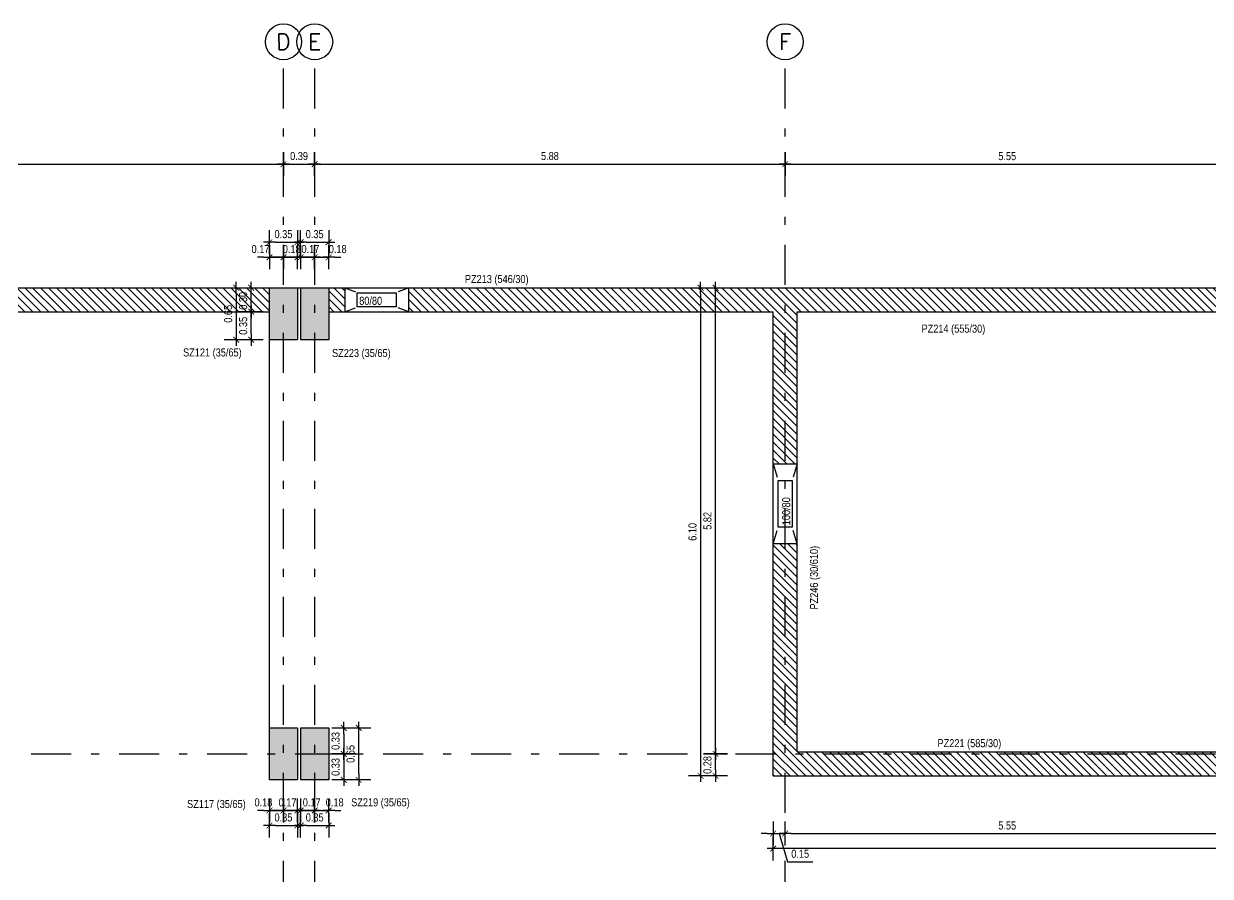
# Model space of a CAD drawing. Header units: metres. Extents: x 419734 to 420376, y 4564732 to 4565123.
# Drawn here: x 419837.61 to 419852.43, y 4565039.86 to 4565050.52 of the extents above; entities that cross this region are included whole.
import ezdxf
from ezdxf.enums import TextEntityAlignment as Align

# ---------------------------------------------------------------- set-up
doc = ezdxf.new("R2010")
doc.units = ezdxf.units.M
doc.linetypes.add('TRATTO-PUNTO', pattern=[1, 0.5, -0.25, 0, -0.25])
doc.layers.get('Defpoints').update_dxf_attribs({"color": 5})
for name, color, linetype in [('07-SIMBOLI', 1, 'Continuous'), ('SW_ASSI', 7, 'TRATTO-PUNTO'), ('SW_DIM', 33, 'Continuous'), ('SW_MAGRONE', 2, 'Continuous'), ('SW_TRATTEGGIO_252', 252, 'Continuous'), ('SW_TRATTEGGIO_253', 253, 'Continuous'), ('SW_TXT_TESTI', 1, 'Continuous')]:
    doc.layers.add(name, color=color, linetype=linetype)
doc.styles.add('ROMANS8', font='ROMANS8.SHX')
doc.styles.add('SWS', font='ARIALN.TTF')
doc.dimstyles.new('DIM-SW-50_m', dxfattribs={"dimtxt": 0.1, "dimasz": 0.075, "dimexe": 0.125, "dimexo": 0.125, "dimgap": 0.05, "dimtad": 1, "dimzin": 1, "dimdsep": 46, "dimtxsty": 'SWS', "dimblk1": 'D', "dimblk2": 'D', "dimsah": 1, "dimcen": 0.0075, "dimdle": 0.0625, "dimse1": 1, "dimse2": 1, "dimclrd": 256, "dimclre": 256, "dimclrt": 256, "dimazin": 0, "dimtfac": 0.75, "dimtmove": 1, "dimatfit": 3, "dimldrblk": 'D', "dimfxl": 0.125, "dimtvp": 1.5, "dimtolj": 1, "dimtzin": 0, "dimarcsym": 0})

# ---------------------------------------------------------------- blocks, each defined once
blk = doc.blocks.new('D')
for p, q in [((0, 2), (0, -2)), ((-1, 0), (1, 0))]:
    blk.add_line(p, q)
at = {"const_width": 0.141}
blk.add_lwpolyline([(0.48, 0.48), (-0.48, -0.48)], dxfattribs=at)
blk = doc.blocks.new('*D1045')
at = {"layer": 'Defpoints', "color": 0, "ltscale": 0.5, "transparency": 16777216}
for p in [(419846.972, 4565041.118), (419847.122, 4565041.118), (419847.122, 4565040.398)]:
    blk.add_point(p, dxfattribs=at)
at = {"layer": 'SW_DIM', "lineweight": -2, "ltscale": 0.5, "transparency": 16777216}
for p, q in [((419846.897, 4565040.398), (419846.822, 4565040.398)), ((419846.972, 4565040.398), (419847.122, 4565040.398)), ((419846.972, 4565040.398), (419847.122, 4565040.398)), ((419847.047, 4565040.398), (419847.153, 4565040.044)), ((419847.197, 4565040.398), (419847.272, 4565040.398)), ((419847.153, 4565040.044), (419847.467, 4565040.044))]:
    blk.add_line(p, q, dxfattribs=at)
at = {"layer": 'SW_DIM', "lineweight": -2, "ltscale": 0.5, "transparency": 16777216, "xscale": 0.075, "yscale": 0.075, "zscale": 0.075}
blk.add_blockref('D', (419846.972, 4565040.398), dxfattribs=at)
at = {"layer": 'SW_DIM', "lineweight": -2, "ltscale": 0.5, "transparency": 16777216, "xscale": 0.075, "yscale": 0.075, "zscale": 0.075, "rotation": 180}
blk.add_blockref('D', (419847.122, 4565040.398), dxfattribs=at)
at = {"layer": 'SW_DIM', "ltscale": 0.5, "transparency": 16777216, "insert": (419847.31, 4565040.145), "char_height": 0.1, "attachment_point": 5, "style": 'SWS'}
blk.add_mtext('\\A1;0.15', dxfattribs=at)
blk = doc.blocks.new('*D1046')
at = {"layer": 'Defpoints', "color": 0, "ltscale": 0.5, "transparency": 16777216}
for p in [(419847.122, 4565041.118), (419852.672, 4565041.118), (419852.672, 4565040.398)]:
    blk.add_point(p, dxfattribs=at)
at = {"layer": 'SW_DIM', "lineweight": -2, "ltscale": 0.5, "transparency": 16777216}
blk.add_line((419847.197, 4565040.398), (419852.597, 4565040.398), dxfattribs=at)
at = {"layer": 'SW_DIM', "lineweight": -2, "ltscale": 0.5, "transparency": 16777216, "xscale": 0.075, "yscale": 0.075, "zscale": 0.075, "rotation": 180}
blk.add_blockref('D', (419847.122, 4565040.398), dxfattribs=at)
at = {"layer": 'SW_DIM', "lineweight": -2, "ltscale": 0.5, "transparency": 16777216, "xscale": 0.075, "yscale": 0.075, "zscale": 0.075}
blk.add_blockref('D', (419852.672, 4565040.398), dxfattribs=at)
at = {"layer": 'SW_DIM', "ltscale": 0.5, "transparency": 16777216, "insert": (419849.897, 4565040.498), "char_height": 0.1, "attachment_point": 5, "style": 'SWS'}
blk.add_mtext('\\A1;5.55', dxfattribs=at)
blk = doc.blocks.new('*D1056')
at = {"layer": 'Defpoints', "color": 0, "ltscale": 0.5, "transparency": 16777216}
for p in [(419846.972, 4565041.118), (419861.922, 4565041.118), (419846.972, 4565040.21)]:
    blk.add_point(p, dxfattribs=at)
at = {"layer": 'SW_DIM', "lineweight": -2, "ltscale": 0.5, "transparency": 16777216}
blk.add_line((419861.847, 4565040.21), (419847.047, 4565040.21), dxfattribs=at)
at = {"layer": 'SW_DIM', "lineweight": -2, "ltscale": 0.5, "transparency": 16777216, "xscale": 0.075, "yscale": 0.075, "zscale": 0.075, "rotation": 180}
blk.add_blockref('D', (419846.972, 4565040.21), dxfattribs=at)
at = {"layer": 'SW_DIM', "lineweight": -2, "ltscale": 0.5, "transparency": 16777216, "xscale": 0.075, "yscale": 0.075, "zscale": 0.075}
blk.add_blockref('D', (419861.922, 4565040.21), dxfattribs=at)
at = {"layer": 'SW_DIM', "ltscale": 0.5, "transparency": 16777216, "insert": (419854.447, 4565040.311), "char_height": 0.1, "attachment_point": 5, "style": 'SWS'}
blk.add_mtext('\\A1;14.95', dxfattribs=at)
blk = doc.blocks.new('*D1057')
at = {"layer": 'Defpoints', "color": 0, "ltscale": 0.5, "transparency": 16777216}
for p in [(419846.252, 4565041.393), (419846.972, 4565041.393), (419846.972, 4565041.118)]:
    blk.add_point(p, dxfattribs=at)
at = {"layer": 'SW_DIM', "lineweight": -2, "ltscale": 0.5, "transparency": 16777216}
blk.add_line((419846.252, 4565041.193), (419846.252, 4565041.318), dxfattribs=at)
at = {"layer": 'SW_DIM', "lineweight": -2, "ltscale": 0.5, "transparency": 16777216, "xscale": 0.075, "yscale": 0.075, "zscale": 0.075}
for p, rotation in [((419846.252, 4565041.393), 90), ((419846.252, 4565041.118), 270)]:
    blk.add_blockref('D', p, dxfattribs=dict(at, rotation=rotation))
at = {"layer": 'SW_DIM', "ltscale": 0.5, "transparency": 16777216, "insert": (419846.151, 4565041.255), "char_height": 0.1, "attachment_point": 5, "rotation": 90, "style": 'SWS'}
blk.add_mtext('\\A1;0.28', dxfattribs=at)
blk = doc.blocks.new('*D1058')
at = {"layer": 'Defpoints', "color": 0, "ltscale": 0.5, "transparency": 16777216}
for p in [(419846.252, 4565047.218), (419846.857, 4565047.218), (419846.972, 4565041.393)]:
    blk.add_point(p, dxfattribs=at)
at = {"layer": 'SW_DIM', "lineweight": -2, "ltscale": 0.5, "transparency": 16777216}
blk.add_line((419846.252, 4565041.468), (419846.252, 4565047.143), dxfattribs=at)
at = {"layer": 'SW_DIM', "lineweight": -2, "ltscale": 0.5, "transparency": 16777216, "xscale": 0.075, "yscale": 0.075, "zscale": 0.075}
for p, rotation in [((419846.252, 4565047.218), 90), ((419846.252, 4565041.393), 270)]:
    blk.add_blockref('D', p, dxfattribs=dict(at, rotation=rotation))
at = {"layer": 'SW_DIM', "ltscale": 0.5, "transparency": 16777216, "insert": (419846.151, 4565044.305), "char_height": 0.1, "attachment_point": 5, "rotation": 90, "style": 'SWS'}
blk.add_mtext('\\A1;5.82', dxfattribs=at)
blk = doc.blocks.new('*D1059')
at = {"layer": 'Defpoints', "color": 0, "ltscale": 0.5, "transparency": 16777216}
for p in [(419846.857, 4565047.218), (419846.065, 4565041.118), (419846.972, 4565041.118)]:
    blk.add_point(p, dxfattribs=at)
at = {"layer": 'SW_DIM', "lineweight": -2, "ltscale": 0.5, "transparency": 16777216}
blk.add_line((419846.065, 4565047.143), (419846.065, 4565041.193), dxfattribs=at)
at = {"layer": 'SW_DIM', "lineweight": -2, "ltscale": 0.5, "transparency": 16777216, "xscale": 0.075, "yscale": 0.075, "zscale": 0.075}
for p, rotation in [((419846.065, 4565047.218), 90), ((419846.065, 4565041.118), 270)]:
    blk.add_blockref('D', p, dxfattribs=dict(at, rotation=rotation))
at = {"layer": 'SW_DIM', "ltscale": 0.5, "transparency": 16777216, "insert": (419845.964, 4565044.168), "char_height": 0.1, "attachment_point": 5, "rotation": 90, "style": 'SWS'}
blk.add_mtext('\\A1;6.10', dxfattribs=at)
blk = doc.blocks.new('*D1060')
at = {"layer": 'Defpoints', "color": 0, "ltscale": 0.5, "transparency": 16777216}
for p in [(419841.417, 4565041.718), (419841.289, 4565041.393), (419841.605, 4565041.393)]:
    blk.add_point(p, dxfattribs=at)
at = {"layer": 'SW_DIM', "lineweight": -2, "ltscale": 0.5, "transparency": 16777216}
blk.add_line((419841.605, 4565041.643), (419841.605, 4565041.468), dxfattribs=at)
at = {"layer": 'SW_DIM', "lineweight": -2, "ltscale": 0.5, "transparency": 16777216, "xscale": 0.075, "yscale": 0.075, "zscale": 0.075}
for p, rotation in [((419841.605, 4565041.718), 90), ((419841.605, 4565041.393), 270)]:
    blk.add_blockref('D', p, dxfattribs=dict(at, rotation=rotation))
at = {"layer": 'SW_DIM', "ltscale": 0.5, "transparency": 16777216, "insert": (419841.504, 4565041.555), "char_height": 0.1, "attachment_point": 5, "rotation": 90, "style": 'SWS'}
blk.add_mtext('\\A1;0.33', dxfattribs=at)
blk = doc.blocks.new('*D1061')
at = {"layer": 'Defpoints', "color": 0, "ltscale": 0.5, "transparency": 16777216}
for p in [(419841.289, 4565041.393), (419841.417, 4565041.068), (419841.605, 4565041.068)]:
    blk.add_point(p, dxfattribs=at)
at = {"layer": 'SW_DIM', "lineweight": -2, "ltscale": 0.5, "transparency": 16777216}
blk.add_line((419841.605, 4565041.318), (419841.605, 4565041.143), dxfattribs=at)
at = {"layer": 'SW_DIM', "lineweight": -2, "ltscale": 0.5, "transparency": 16777216, "xscale": 0.075, "yscale": 0.075, "zscale": 0.075}
for p, rotation in [((419841.605, 4565041.393), 90), ((419841.605, 4565041.068), 270)]:
    blk.add_blockref('D', p, dxfattribs=dict(at, rotation=rotation))
at = {"layer": 'SW_DIM', "ltscale": 0.5, "transparency": 16777216, "insert": (419841.504, 4565041.23), "char_height": 0.1, "attachment_point": 5, "rotation": 90, "style": 'SWS'}
blk.add_mtext('\\A1;0.33', dxfattribs=at)
blk = doc.blocks.new('*D1062')
at = {"layer": 'Defpoints', "color": 0, "ltscale": 0.5, "transparency": 16777216}
for p in [(419841.417, 4565041.718), (419841.792, 4565041.718), (419841.417, 4565041.068)]:
    blk.add_point(p, dxfattribs=at)
at = {"layer": 'SW_DIM', "lineweight": -2, "ltscale": 0.5, "transparency": 16777216}
blk.add_line((419841.792, 4565041.143), (419841.792, 4565041.643), dxfattribs=at)
at = {"layer": 'SW_DIM', "lineweight": -2, "ltscale": 0.5, "transparency": 16777216, "xscale": 0.075, "yscale": 0.075, "zscale": 0.075}
for p, rotation in [((419841.792, 4565041.718), 90), ((419841.792, 4565041.068), 270)]:
    blk.add_blockref('D', p, dxfattribs=dict(at, rotation=rotation))
at = {"layer": 'SW_DIM', "ltscale": 0.5, "transparency": 16777216, "insert": (419841.691, 4565041.393), "char_height": 0.1, "attachment_point": 5, "rotation": 90, "style": 'SWS'}
blk.add_mtext('\\A1;0.65', dxfattribs=at)
blk = doc.blocks.new('*D1063')
at = {"layer": 'Defpoints', "color": 0, "ltscale": 0.5, "transparency": 16777216}
for p in [(419840.677, 4565041.068), (419840.852, 4565041.068), (419840.852, 4565040.686)]:
    blk.add_point(p, dxfattribs=at)
at = {"layer": 'SW_DIM', "lineweight": -2, "ltscale": 0.5, "transparency": 16777216}
for p, q in [((419840.602, 4565040.686), (419840.527, 4565040.686)), ((419840.677, 4565040.686), (419840.852, 4565040.686)), ((419840.927, 4565040.686), (419841.002, 4565040.686))]:
    blk.add_line(p, q, dxfattribs=at)
at = {"layer": 'SW_DIM', "lineweight": -2, "ltscale": 0.5, "transparency": 16777216, "xscale": 0.075, "yscale": 0.075, "zscale": 0.075}
blk.add_blockref('D', (419840.677, 4565040.686), dxfattribs=at)
at = {"layer": 'SW_DIM', "lineweight": -2, "ltscale": 0.5, "transparency": 16777216, "xscale": 0.075, "yscale": 0.075, "zscale": 0.075, "rotation": 180}
blk.add_blockref('D', (419840.852, 4565040.686), dxfattribs=at)
at = {"layer": 'SW_DIM', "ltscale": 0.5, "transparency": 16777216, "insert": (419840.602, 4565040.787), "char_height": 0.1, "attachment_point": 5, "style": 'SWS'}
blk.add_mtext('\\A1;0.18', dxfattribs=at)
blk = doc.blocks.new('*D1064')
at = {"layer": 'Defpoints', "color": 0, "ltscale": 0.5, "transparency": 16777216}
for p in [(419840.852, 4565041.068), (419841.027, 4565041.068), (419841.027, 4565040.686)]:
    blk.add_point(p, dxfattribs=at)
at = {"layer": 'SW_DIM', "lineweight": -2, "ltscale": 0.5, "transparency": 16777216}
for p, q in [((419840.777, 4565040.686), (419840.702, 4565040.686)), ((419840.852, 4565040.686), (419841.027, 4565040.686)), ((419841.102, 4565040.686), (419841.177, 4565040.686))]:
    blk.add_line(p, q, dxfattribs=at)
at = {"layer": 'SW_DIM', "lineweight": -2, "ltscale": 0.5, "transparency": 16777216, "xscale": 0.075, "yscale": 0.075, "zscale": 0.075}
blk.add_blockref('D', (419840.852, 4565040.686), dxfattribs=at)
at = {"layer": 'SW_DIM', "lineweight": -2, "ltscale": 0.5, "transparency": 16777216, "xscale": 0.075, "yscale": 0.075, "zscale": 0.075, "rotation": 180}
blk.add_blockref('D', (419841.027, 4565040.686), dxfattribs=at)
at = {"layer": 'SW_DIM', "ltscale": 0.5, "transparency": 16777216, "insert": (419840.903, 4565040.787), "char_height": 0.1, "attachment_point": 5, "style": 'SWS'}
blk.add_mtext('\\A1;0.17', dxfattribs=at)
blk = doc.blocks.new('*D1065')
at = {"layer": 'Defpoints', "color": 0, "ltscale": 0.5, "transparency": 16777216}
for p in [(419840.677, 4565041.068), (419841.027, 4565041.068), (419841.027, 4565040.498)]:
    blk.add_point(p, dxfattribs=at)
at = {"layer": 'SW_DIM', "lineweight": -2, "ltscale": 0.5, "transparency": 16777216}
blk.add_line((419840.752, 4565040.498), (419840.952, 4565040.498), dxfattribs=at)
at = {"layer": 'SW_DIM', "lineweight": -2, "ltscale": 0.5, "transparency": 16777216, "xscale": 0.075, "yscale": 0.075, "zscale": 0.075, "rotation": 180}
blk.add_blockref('D', (419840.677, 4565040.498), dxfattribs=at)
at = {"layer": 'SW_DIM', "lineweight": -2, "ltscale": 0.5, "transparency": 16777216, "xscale": 0.075, "yscale": 0.075, "zscale": 0.075}
blk.add_blockref('D', (419841.027, 4565040.498), dxfattribs=at)
at = {"layer": 'SW_DIM', "ltscale": 0.5, "transparency": 16777216, "insert": (419840.852, 4565040.599), "char_height": 0.1, "attachment_point": 5, "style": 'SWS'}
blk.add_mtext('\\A1;0.35', dxfattribs=at)
blk = doc.blocks.new('*D1069')
at = {"layer": 'Defpoints', "color": 0, "ltscale": 0.5, "transparency": 16777216}
for p in [(419840.852, 4565048.762), (419833.272, 4565047.218), (419840.852, 4565047.218)]:
    blk.add_point(p, dxfattribs=at)
at = {"layer": 'SW_DIM', "lineweight": -2, "ltscale": 0.5, "transparency": 16777216}
blk.add_line((419833.347, 4565048.762), (419840.777, 4565048.762), dxfattribs=at)
at = {"layer": 'SW_DIM', "lineweight": -2, "ltscale": 0.5, "transparency": 16777216, "xscale": 0.075, "yscale": 0.075, "zscale": 0.075, "rotation": 180}
blk.add_blockref('D', (419833.272, 4565048.762), dxfattribs=at)
at = {"layer": 'SW_DIM', "lineweight": -2, "ltscale": 0.5, "transparency": 16777216, "xscale": 0.075, "yscale": 0.075, "zscale": 0.075}
blk.add_blockref('D', (419840.852, 4565048.762), dxfattribs=at)
at = {"layer": 'SW_DIM', "ltscale": 0.5, "transparency": 16777216, "insert": (419837.062, 4565048.864), "char_height": 0.1, "attachment_point": 5, "style": 'SWS'}
blk.add_mtext('\\A1;7.58', dxfattribs=at)
blk = doc.blocks.new('*D1070')
at = {"layer": 'Defpoints', "color": 0, "ltscale": 0.5, "transparency": 16777216}
for p in [(419841.242, 4565048.762), (419840.852, 4565047.218), (419841.242, 4565047.218)]:
    blk.add_point(p, dxfattribs=at)
at = {"layer": 'SW_DIM', "lineweight": -2, "ltscale": 0.5, "transparency": 16777216}
blk.add_line((419840.927, 4565048.762), (419841.167, 4565048.762), dxfattribs=at)
at = {"layer": 'SW_DIM', "lineweight": -2, "ltscale": 0.5, "transparency": 16777216, "xscale": 0.075, "yscale": 0.075, "zscale": 0.075, "rotation": 180}
blk.add_blockref('D', (419840.852, 4565048.762), dxfattribs=at)
at = {"layer": 'SW_DIM', "lineweight": -2, "ltscale": 0.5, "transparency": 16777216, "xscale": 0.075, "yscale": 0.075, "zscale": 0.075}
blk.add_blockref('D', (419841.242, 4565048.762), dxfattribs=at)
at = {"layer": 'SW_DIM', "ltscale": 0.5, "transparency": 16777216, "insert": (419841.047, 4565048.864), "char_height": 0.1, "attachment_point": 5, "style": 'SWS'}
blk.add_mtext('\\A1;0.39', dxfattribs=at)
blk = doc.blocks.new('*D1071')
at = {"layer": 'Defpoints', "color": 0, "ltscale": 0.5, "transparency": 16777216}
for p in [(419847.122, 4565048.762), (419841.242, 4565047.218), (419847.122, 4565047.218)]:
    blk.add_point(p, dxfattribs=at)
at = {"layer": 'SW_DIM', "lineweight": -2, "ltscale": 0.5, "transparency": 16777216}
blk.add_line((419841.317, 4565048.762), (419847.047, 4565048.762), dxfattribs=at)
at = {"layer": 'SW_DIM', "lineweight": -2, "ltscale": 0.5, "transparency": 16777216, "xscale": 0.075, "yscale": 0.075, "zscale": 0.075, "rotation": 180}
blk.add_blockref('D', (419841.242, 4565048.762), dxfattribs=at)
at = {"layer": 'SW_DIM', "lineweight": -2, "ltscale": 0.5, "transparency": 16777216, "xscale": 0.075, "yscale": 0.075, "zscale": 0.075}
blk.add_blockref('D', (419847.122, 4565048.762), dxfattribs=at)
at = {"layer": 'SW_DIM', "ltscale": 0.5, "transparency": 16777216, "insert": (419844.182, 4565048.864), "char_height": 0.1, "attachment_point": 5, "style": 'SWS'}
blk.add_mtext('\\A1;5.88', dxfattribs=at)
blk = doc.blocks.new('*D1072')
at = {"layer": 'Defpoints', "color": 0, "ltscale": 0.5, "transparency": 16777216}
for p in [(419852.672, 4565048.762), (419847.122, 4565047.218), (419852.672, 4565047.218)]:
    blk.add_point(p, dxfattribs=at)
at = {"layer": 'SW_DIM', "lineweight": -2, "ltscale": 0.5, "transparency": 16777216}
blk.add_line((419847.197, 4565048.762), (419852.597, 4565048.762), dxfattribs=at)
at = {"layer": 'SW_DIM', "lineweight": -2, "ltscale": 0.5, "transparency": 16777216, "xscale": 0.075, "yscale": 0.075, "zscale": 0.075, "rotation": 180}
blk.add_blockref('D', (419847.122, 4565048.762), dxfattribs=at)
at = {"layer": 'SW_DIM', "lineweight": -2, "ltscale": 0.5, "transparency": 16777216, "xscale": 0.075, "yscale": 0.075, "zscale": 0.075}
blk.add_blockref('D', (419852.672, 4565048.762), dxfattribs=at)
at = {"layer": 'SW_DIM', "ltscale": 0.5, "transparency": 16777216, "insert": (419849.897, 4565048.863), "char_height": 0.1, "attachment_point": 5, "style": 'SWS'}
blk.add_mtext('\\A1;5.55', dxfattribs=at)
blk = doc.blocks.new('*D1017')
at = {"layer": 'Defpoints', "color": 0, "ltscale": 0.5, "transparency": 16777216}
for p in [(419841.067, 4565041.068), (419841.242, 4565041.068), (419841.242, 4565040.686)]:
    blk.add_point(p, dxfattribs=at)
at = {"layer": 'SW_DIM', "lineweight": -2, "ltscale": 0.5, "transparency": 16777216}
for p, q in [((419840.992, 4565040.686), (419840.917, 4565040.686)), ((419841.067, 4565040.686), (419841.242, 4565040.686)), ((419841.317, 4565040.686), (419841.392, 4565040.686))]:
    blk.add_line(p, q, dxfattribs=at)
at = {"layer": 'SW_DIM', "lineweight": -2, "ltscale": 0.5, "transparency": 16777216, "xscale": 0.075, "yscale": 0.075, "zscale": 0.075}
blk.add_blockref('D', (419841.067, 4565040.686), dxfattribs=at)
at = {"layer": 'SW_DIM', "lineweight": -2, "ltscale": 0.5, "transparency": 16777216, "xscale": 0.075, "yscale": 0.075, "zscale": 0.075, "rotation": 180}
blk.add_blockref('D', (419841.242, 4565040.686), dxfattribs=at)
at = {"layer": 'SW_DIM', "ltscale": 0.5, "transparency": 16777216, "insert": (419841.205, 4565040.787), "char_height": 0.1, "attachment_point": 5, "style": 'SWS'}
blk.add_mtext('\\A1;0.17', dxfattribs=at)
blk = doc.blocks.new('*D1018')
at = {"layer": 'Defpoints', "color": 0, "ltscale": 0.5, "transparency": 16777216}
for p in [(419841.242, 4565041.068), (419841.417, 4565041.068), (419841.417, 4565040.686)]:
    blk.add_point(p, dxfattribs=at)
at = {"layer": 'SW_DIM', "lineweight": -2, "ltscale": 0.5, "transparency": 16777216}
for p, q in [((419841.167, 4565040.686), (419841.092, 4565040.686)), ((419841.242, 4565040.686), (419841.417, 4565040.686)), ((419841.492, 4565040.686), (419841.567, 4565040.686))]:
    blk.add_line(p, q, dxfattribs=at)
at = {"layer": 'SW_DIM', "lineweight": -2, "ltscale": 0.5, "transparency": 16777216, "xscale": 0.075, "yscale": 0.075, "zscale": 0.075}
blk.add_blockref('D', (419841.242, 4565040.686), dxfattribs=at)
at = {"layer": 'SW_DIM', "lineweight": -2, "ltscale": 0.5, "transparency": 16777216, "xscale": 0.075, "yscale": 0.075, "zscale": 0.075, "rotation": 180}
blk.add_blockref('D', (419841.417, 4565040.686), dxfattribs=at)
at = {"layer": 'SW_DIM', "ltscale": 0.5, "transparency": 16777216, "insert": (419841.492, 4565040.787), "char_height": 0.1, "attachment_point": 5, "style": 'SWS'}
blk.add_mtext('\\A1;0.18', dxfattribs=at)
blk = doc.blocks.new('*D1019')
at = {"layer": 'Defpoints', "color": 0, "ltscale": 0.5, "transparency": 16777216}
for p in [(419841.067, 4565041.068), (419841.417, 4565041.068), (419841.417, 4565040.498)]:
    blk.add_point(p, dxfattribs=at)
at = {"layer": 'SW_DIM', "lineweight": -2, "ltscale": 0.5, "transparency": 16777216}
blk.add_line((419841.142, 4565040.498), (419841.342, 4565040.498), dxfattribs=at)
at = {"layer": 'SW_DIM', "lineweight": -2, "ltscale": 0.5, "transparency": 16777216, "xscale": 0.075, "yscale": 0.075, "zscale": 0.075, "rotation": 180}
blk.add_blockref('D', (419841.067, 4565040.498), dxfattribs=at)
at = {"layer": 'SW_DIM', "lineweight": -2, "ltscale": 0.5, "transparency": 16777216, "xscale": 0.075, "yscale": 0.075, "zscale": 0.075}
blk.add_blockref('D', (419841.417, 4565040.498), dxfattribs=at)
at = {"layer": 'SW_DIM', "ltscale": 0.5, "transparency": 16777216, "insert": (419841.242, 4565040.599), "char_height": 0.1, "attachment_point": 5, "style": 'SWS'}
blk.add_mtext('\\A1;0.35', dxfattribs=at)
blk = doc.blocks.new('*D1020')
at = {"layer": 'Defpoints', "color": 0, "ltscale": 0.5, "transparency": 16777216}
for p in [(419840.852, 4565047.599), (419840.677, 4565047.218), (419840.852, 4565047.218)]:
    blk.add_point(p, dxfattribs=at)
at = {"layer": 'SW_DIM', "lineweight": -2, "ltscale": 0.5, "transparency": 16777216}
for p, q in [((419840.602, 4565047.599), (419840.527, 4565047.599)), ((419840.677, 4565047.599), (419840.852, 4565047.599)), ((419840.927, 4565047.599), (419841.002, 4565047.599))]:
    blk.add_line(p, q, dxfattribs=at)
at = {"layer": 'SW_DIM', "lineweight": -2, "ltscale": 0.5, "transparency": 16777216, "xscale": 0.075, "yscale": 0.075, "zscale": 0.075}
blk.add_blockref('D', (419840.677, 4565047.599), dxfattribs=at)
at = {"layer": 'SW_DIM', "lineweight": -2, "ltscale": 0.5, "transparency": 16777216, "xscale": 0.075, "yscale": 0.075, "zscale": 0.075, "rotation": 180}
blk.add_blockref('D', (419840.852, 4565047.599), dxfattribs=at)
at = {"layer": 'SW_DIM', "ltscale": 0.5, "transparency": 16777216, "insert": (419840.565, 4565047.701), "char_height": 0.1, "attachment_point": 5, "style": 'SWS'}
blk.add_mtext('\\A1;0.17', dxfattribs=at)
blk = doc.blocks.new('*D1021')
at = {"layer": 'Defpoints', "color": 0, "ltscale": 0.5, "transparency": 16777216}
for p in [(419841.027, 4565047.599), (419840.852, 4565047.218), (419841.027, 4565047.218)]:
    blk.add_point(p, dxfattribs=at)
at = {"layer": 'SW_DIM', "lineweight": -2, "ltscale": 0.5, "transparency": 16777216}
for p, q in [((419840.777, 4565047.599), (419840.702, 4565047.599)), ((419840.852, 4565047.599), (419841.027, 4565047.599)), ((419841.102, 4565047.599), (419841.177, 4565047.599))]:
    blk.add_line(p, q, dxfattribs=at)
at = {"layer": 'SW_DIM', "lineweight": -2, "ltscale": 0.5, "transparency": 16777216, "xscale": 0.075, "yscale": 0.075, "zscale": 0.075}
blk.add_blockref('D', (419840.852, 4565047.599), dxfattribs=at)
at = {"layer": 'SW_DIM', "lineweight": -2, "ltscale": 0.5, "transparency": 16777216, "xscale": 0.075, "yscale": 0.075, "zscale": 0.075, "rotation": 180}
blk.add_blockref('D', (419841.027, 4565047.599), dxfattribs=at)
at = {"layer": 'SW_DIM', "ltscale": 0.5, "transparency": 16777216, "insert": (419840.955, 4565047.701), "char_height": 0.1, "attachment_point": 5, "style": 'SWS'}
blk.add_mtext('\\A1;0.18', dxfattribs=at)
blk = doc.blocks.new('*D1022')
at = {"layer": 'Defpoints', "color": 0, "ltscale": 0.5, "transparency": 16777216}
for p in [(419841.027, 4565047.787), (419840.677, 4565047.218), (419841.027, 4565047.218)]:
    blk.add_point(p, dxfattribs=at)
at = {"layer": 'SW_DIM', "lineweight": -2, "ltscale": 0.5, "transparency": 16777216}
blk.add_line((419840.752, 4565047.787), (419840.952, 4565047.787), dxfattribs=at)
at = {"layer": 'SW_DIM', "lineweight": -2, "ltscale": 0.5, "transparency": 16777216, "xscale": 0.075, "yscale": 0.075, "zscale": 0.075, "rotation": 180}
blk.add_blockref('D', (419840.677, 4565047.787), dxfattribs=at)
at = {"layer": 'SW_DIM', "lineweight": -2, "ltscale": 0.5, "transparency": 16777216, "xscale": 0.075, "yscale": 0.075, "zscale": 0.075}
blk.add_blockref('D', (419841.027, 4565047.787), dxfattribs=at)
at = {"layer": 'SW_DIM', "ltscale": 0.5, "transparency": 16777216, "insert": (419840.852, 4565047.888), "char_height": 0.1, "attachment_point": 5, "style": 'SWS'}
blk.add_mtext('\\A1;0.35', dxfattribs=at)
blk = doc.blocks.new('*D1023')
at = {"layer": 'Defpoints', "color": 0, "ltscale": 0.5, "transparency": 16777216}
for p in [(419841.242, 4565047.599), (419841.067, 4565047.218), (419841.242, 4565047.218)]:
    blk.add_point(p, dxfattribs=at)
at = {"layer": 'SW_DIM', "lineweight": -2, "ltscale": 0.5, "transparency": 16777216}
for p, q in [((419840.992, 4565047.599), (419840.917, 4565047.599)), ((419841.067, 4565047.599), (419841.242, 4565047.599)), ((419841.317, 4565047.599), (419841.392, 4565047.599))]:
    blk.add_line(p, q, dxfattribs=at)
at = {"layer": 'SW_DIM', "lineweight": -2, "ltscale": 0.5, "transparency": 16777216, "xscale": 0.075, "yscale": 0.075, "zscale": 0.075}
blk.add_blockref('D', (419841.067, 4565047.599), dxfattribs=at)
at = {"layer": 'SW_DIM', "lineweight": -2, "ltscale": 0.5, "transparency": 16777216, "xscale": 0.075, "yscale": 0.075, "zscale": 0.075, "rotation": 180}
blk.add_blockref('D', (419841.242, 4565047.599), dxfattribs=at)
at = {"layer": 'SW_DIM', "ltscale": 0.5, "transparency": 16777216, "insert": (419841.189, 4565047.701), "char_height": 0.1, "attachment_point": 5, "style": 'SWS'}
blk.add_mtext('\\A1;0.17', dxfattribs=at)
blk = doc.blocks.new('*D1024')
at = {"layer": 'Defpoints', "color": 0, "ltscale": 0.5, "transparency": 16777216}
for p in [(419841.417, 4565047.599), (419841.242, 4565047.218), (419841.417, 4565047.218)]:
    blk.add_point(p, dxfattribs=at)
at = {"layer": 'SW_DIM', "lineweight": -2, "ltscale": 0.5, "transparency": 16777216}
for p, q in [((419841.167, 4565047.599), (419841.092, 4565047.599)), ((419841.242, 4565047.599), (419841.417, 4565047.599)), ((419841.492, 4565047.599), (419841.567, 4565047.599))]:
    blk.add_line(p, q, dxfattribs=at)
at = {"layer": 'SW_DIM', "lineweight": -2, "ltscale": 0.5, "transparency": 16777216, "xscale": 0.075, "yscale": 0.075, "zscale": 0.075}
blk.add_blockref('D', (419841.242, 4565047.599), dxfattribs=at)
at = {"layer": 'SW_DIM', "lineweight": -2, "ltscale": 0.5, "transparency": 16777216, "xscale": 0.075, "yscale": 0.075, "zscale": 0.075, "rotation": 180}
blk.add_blockref('D', (419841.417, 4565047.599), dxfattribs=at)
at = {"layer": 'SW_DIM', "ltscale": 0.5, "transparency": 16777216, "insert": (419841.53, 4565047.701), "char_height": 0.1, "attachment_point": 5, "style": 'SWS'}
blk.add_mtext('\\A1;0.18', dxfattribs=at)
blk = doc.blocks.new('*D1025')
at = {"layer": 'Defpoints', "color": 0, "ltscale": 0.5, "transparency": 16777216}
for p in [(419841.417, 4565047.787), (419841.067, 4565047.218), (419841.417, 4565047.218)]:
    blk.add_point(p, dxfattribs=at)
at = {"layer": 'SW_DIM', "lineweight": -2, "ltscale": 0.5, "transparency": 16777216}
blk.add_line((419841.142, 4565047.787), (419841.342, 4565047.787), dxfattribs=at)
at = {"layer": 'SW_DIM', "lineweight": -2, "ltscale": 0.5, "transparency": 16777216, "xscale": 0.075, "yscale": 0.075, "zscale": 0.075, "rotation": 180}
blk.add_blockref('D', (419841.067, 4565047.787), dxfattribs=at)
at = {"layer": 'SW_DIM', "lineweight": -2, "ltscale": 0.5, "transparency": 16777216, "xscale": 0.075, "yscale": 0.075, "zscale": 0.075}
blk.add_blockref('D', (419841.417, 4565047.787), dxfattribs=at)
at = {"layer": 'SW_DIM', "ltscale": 0.5, "transparency": 16777216, "insert": (419841.242, 4565047.888), "char_height": 0.1, "attachment_point": 5, "style": 'SWS'}
blk.add_mtext('\\A1;0.35', dxfattribs=at)
blk = doc.blocks.new('*D1026')
at = {"layer": 'Defpoints', "color": 0, "ltscale": 0.5, "transparency": 16777216}
for p in [(419840.45, 4565046.918), (419840.677, 4565046.918), (419840.677, 4565046.568)]:
    blk.add_point(p, dxfattribs=at)
at = {"layer": 'SW_DIM', "lineweight": -2, "ltscale": 0.5, "transparency": 16777216}
blk.add_line((419840.45, 4565046.643), (419840.45, 4565046.843), dxfattribs=at)
at = {"layer": 'SW_DIM', "lineweight": -2, "ltscale": 0.5, "transparency": 16777216, "xscale": 0.075, "yscale": 0.075, "zscale": 0.075}
for p, rotation in [((419840.45, 4565046.918), 90), ((419840.45, 4565046.568), 270)]:
    blk.add_blockref('D', p, dxfattribs=dict(at, rotation=rotation))
at = {"layer": 'SW_DIM', "ltscale": 0.5, "transparency": 16777216, "insert": (419840.349, 4565046.743), "char_height": 0.1, "attachment_point": 5, "rotation": 90, "style": 'SWS'}
blk.add_mtext('\\A1;0.35', dxfattribs=at)
blk = doc.blocks.new('*D1027')
at = {"layer": 'Defpoints', "color": 0, "ltscale": 0.5, "transparency": 16777216}
for p in [(419840.45, 4565047.218), (419840.677, 4565047.218), (419840.677, 4565046.918)]:
    blk.add_point(p, dxfattribs=at)
at = {"layer": 'SW_DIM', "lineweight": -2, "ltscale": 0.5, "transparency": 16777216}
blk.add_line((419840.45, 4565046.993), (419840.45, 4565047.143), dxfattribs=at)
at = {"layer": 'SW_DIM', "lineweight": -2, "ltscale": 0.5, "transparency": 16777216, "xscale": 0.075, "yscale": 0.075, "zscale": 0.075}
for p, rotation in [((419840.45, 4565047.218), 90), ((419840.45, 4565046.918), 270)]:
    blk.add_blockref('D', p, dxfattribs=dict(at, rotation=rotation))
at = {"layer": 'SW_DIM', "ltscale": 0.5, "transparency": 16777216, "insert": (419840.349, 4565047.055), "char_height": 0.1, "attachment_point": 5, "rotation": 90, "style": 'SWS'}
blk.add_mtext('\\A1;0.30', dxfattribs=at)
blk = doc.blocks.new('*D1028')
at = {"layer": 'Defpoints', "color": 0, "ltscale": 0.5, "transparency": 16777216}
for p in [(419840.677, 4565047.218), (419840.262, 4565046.568), (419840.677, 4565046.568)]:
    blk.add_point(p, dxfattribs=at)
at = {"layer": 'SW_DIM', "lineweight": -2, "ltscale": 0.5, "transparency": 16777216}
blk.add_line((419840.262, 4565047.143), (419840.262, 4565046.643), dxfattribs=at)
at = {"layer": 'SW_DIM', "lineweight": -2, "ltscale": 0.5, "transparency": 16777216, "xscale": 0.075, "yscale": 0.075, "zscale": 0.075}
for p, rotation in [((419840.262, 4565047.218), 90), ((419840.262, 4565046.568), 270)]:
    blk.add_blockref('D', p, dxfattribs=dict(at, rotation=rotation))
at = {"layer": 'SW_DIM', "ltscale": 0.5, "transparency": 16777216, "insert": (419840.161, 4565046.893), "char_height": 0.1, "attachment_point": 5, "rotation": 90, "style": 'SWS'}
blk.add_mtext('\\A1;0.65', dxfattribs=at)

msp = doc.modelspace()

# ---------------------------------------------------------------- hatches: boundary and pattern name
at = {"layer": 'SW_TRATTEGGIO_252'}
h = msp.add_hatch(dxfattribs=at)
h.set_pattern_fill('_USER', color=256, scale=0.07, angle=135, pattern_type=0)
h.set_pattern_definition([(135, (419952.12758, 4565185.04675), (-0.049497475, -0.049497475), [])])
h.paths.add_polyline_path([(419825.52968, 4565034.0676), (419825.52968, 4565034.3676), (419818.19942, 4565034.3676), (419818.19942, 4565041.0676), (419817.89942, 4565041.0676), (419817.89942, 4565034.0676)])
h.paths.add_polyline_path([(419826.17968, 4565034.3676), (419826.17968, 4565034.0676), (419840.67714, 4565034.0676), (419840.67714, 4565034.3676)])
h.paths.add_polyline_path([(419842.41714, 4565034.3676), (419842.41714, 4565034.0676), (419846.84714, 4565034.0676), (419846.84714, 4565034.3676)])
h.paths.add_polyline_path([(419841.41714, 4565034.0676), (419841.61714, 4565034.0676), (419841.61714, 4565034.3676), (419841.41714, 4565034.3676)])
h.paths.add_polyline_path([(419861.62214, 4565034.0676), (419861.62214, 4565034.3676), (419847.49714, 4565034.3676), (419847.49714, 4565034.0676)])
h.paths.add_polyline_path([(419866.37214, 4565047.2176), (419862.72214, 4565047.2176), (419862.72214, 4565046.9176), (419866.07214, 4565046.9176), (419866.07214, 4565034.3676), (419862.42214, 4565034.3676), (419862.42214, 4565034.0676), (419866.37214, 4565034.0676)])
h.paths.add_polyline_path([(419847.27214, 4565045.0176), (419847.27214, 4565046.9176), (419852.52214, 4565046.9176), (419852.52214, 4565045.0176), (419852.82214, 4565045.0176), (419852.82214, 4565046.9176), (419857.07214, 4565046.9176), (419857.07214, 4565045.0176), (419857.37214, 4565045.0176), (419857.37214, 4565046.9176), (419861.52235, 4565046.9176), (419861.62214, 4565046.9176), (419861.62214, 4565044.0176), (419861.92214, 4565044.0176), (419861.92214, 4565046.9176), (419861.92214, 4565047.2176), (419861.52235, 4565047.2176), (419846.87235, 4565047.2176), (419842.41714, 4565047.2176), (419842.41714, 4565046.9176), (419846.87235, 4565046.9176), (419846.97214, 4565046.9176), (419846.97214, 4565045.0176)])
h.paths.add_polyline_path([(419847.27214, 4565041.4176), (419847.27214, 4565044.0176), (419846.97214, 4565044.0176), (419846.97214, 4565041.1176), (419861.92214, 4565041.1176), (419861.92214, 4565044.0176), (419861.62214, 4565044.0176), (419861.62214, 4565041.4176), (419857.37214, 4565041.4176), (419857.37214, 4565044.0176), (419857.07214, 4565044.0176), (419857.07214, 4565041.4176), (419852.82214, 4565041.4176), (419852.82214, 4565044.0176), (419852.52214, 4565044.01532), (419852.52214, 4565041.4176)])
h.paths.add_polyline_path([(419841.61714, 4565047.2176), (419841.41714, 4565047.2176), (419841.41714, 4565046.9176), (419841.61714, 4565046.9176)])
h.paths.add_polyline_path([(419826.12989, 4565046.9176), (419840.67714, 4565046.9176), (419840.67714, 4565047.2176), (419826.12989, 4565047.2176), (419817.89942, 4565047.2176), (419817.89942, 4565041.7176), (419818.19942, 4565041.7176), (419818.19942, 4565046.9176)])
h.paths.add_polyline_path([(419861.85964, 4565044.80966), (419861.85964, 4565044.22553), (419861.68464, 4565044.22553), (419861.68464, 4565044.80966)], flags=16)
at = {"layer": 'SW_TRATTEGGIO_253'}
h = msp.add_hatch(color=256, dxfattribs=at)
h.paths.add_polyline_path([(419817.89942, 4565041.7176), (419817.89942, 4565041.0676), (419818.24942, 4565041.0676), (419818.24942, 4565041.7176)])
h.paths.add_polyline_path([(419822.31455, 4565041.0676), (419822.31455, 4565041.7176), (419821.66455, 4565041.7176), (419821.66455, 4565041.0676)])
h.paths.add_polyline_path([(419825.52968, 4565041.7176), (419825.52968, 4565041.0676), (419826.17968, 4565041.0676), (419826.17968, 4565041.7176)])
h.paths.add_polyline_path([(419833.5971, 4565041.7176), (419832.9471, 4565041.7176), (419832.9471, 4565041.0676), (419833.5971, 4565041.0676)])
h.paths.add_polyline_path([(419841.02714, 4565041.0676), (419841.02714, 4565041.7176), (419840.67714, 4565041.7176), (419840.67714, 4565041.0676)])
h.paths.add_polyline_path([(419841.06714, 4565041.7176), (419841.06714, 4565041.0676), (419841.41714, 4565041.0676), (419841.41714, 4565041.7176)])
h.paths.add_polyline_path([(419840.67714, 4565046.5676), (419841.02714, 4565046.5676), (419841.02714, 4565047.2176), (419840.67714, 4565047.2176)])
h.paths.add_polyline_path([(419841.41714, 4565047.2176), (419841.06714, 4565047.2176), (419841.06714, 4565046.5676), (419841.41714, 4565046.5676)])
h.paths.add_polyline_path([(419840.67714, 4565034.0676), (419841.02714, 4565034.0676), (419841.02714, 4565034.7176), (419840.67714, 4565034.7176)])
h.paths.add_polyline_path([(419841.41714, 4565034.7176), (419841.06714, 4565034.7176), (419841.06714, 4565034.0676), (419841.41714, 4565034.0676)])
h.paths.add_polyline_path([(419847.49714, 4565034.4176), (419846.84714, 4565034.4176), (419846.84714, 4565034.0676), (419847.49714, 4565034.0676)])
h.paths.add_polyline_path([(419825.52968, 4565034.0676), (419826.17968, 4565034.0676), (419826.17968, 4565034.4176), (419825.52968, 4565034.4176)])

# ---------------------------------------------------------------- linework, layer by layer
at = {"layer": '07-SIMBOLI', "color": 1}
for centre in [(419840.85214, 4565050.2926), (419841.24214, 4565050.2926), (419847.12214, 4565050.2926)]:
    msp.add_circle(centre, 0.225, dxfattribs=at)
at = {"layer": 'SW_ASSI'}
for points in [[(419840.85214, 4565032.95646), (419840.85238, 4565050.0676)], [(419841.24214, 4565032.95646), (419841.24238, 4565050.0676)], [(419847.12214, 4565032.95645), (419847.12238, 4565050.0676)], [(419814.7602, 4565047.2176), (419817.89942, 4565047.2176), (419839.89942, 4565047.2176), (419867.39742, 4565047.2176)], [(419814.7602, 4565041.3926), (419817.89942, 4565041.3926), (419839.89942, 4565041.3926), (419867.39742, 4565041.3926)]]:
    msp.add_lwpolyline(points, dxfattribs=at)
at = {"layer": 'SW_MAGRONE'}
for points in [[(419833.54731, 4565047.2176), (419840.67714, 4565047.2176)], [(419841.41714, 4565047.2176), (419842.41714, 4565047.2176)], [(419841.61714, 4565047.2176), (419841.61714, 4565046.9176)], [(419841.61714, 4565047.2176), (419841.75048, 4565047.1676)], [(419842.41714, 4565047.2176), (419842.28381, 4565047.1676)], [(419842.41714, 4565047.2176), (419846.87235, 4565047.2176)], [(419842.41714, 4565046.9176), (419842.41714, 4565047.2176)], [(419846.87235, 4565047.2176), (419852.42235, 4565047.2176)], [(419852.42235, 4565047.2176), (419862.72214, 4565047.2176)], [(419841.77364, 4565047.1551), (419842.26065, 4565047.1551)], [(419841.77364, 4565046.9801), (419841.77364, 4565047.1551)], [(419842.26065, 4565047.1551), (419842.26065, 4565046.9801)], [(419818.19942, 4565046.9176), (419840.67714, 4565046.9176)], [(419841.41714, 4565046.9176), (419842.41714, 4565046.9176)], [(419841.61714, 4565046.9176), (419841.75048, 4565046.9676)], [(419842.26065, 4565046.9801), (419841.77364, 4565046.9801)], [(419842.41714, 4565046.9176), (419842.28381, 4565046.9676)], [(419842.41714, 4565046.9176), (419846.87235, 4565046.9176)], [(419846.87235, 4565046.9176), (419846.97214, 4565046.9176)], [(419846.97214, 4565044.0176), (419846.97214, 4565046.9176)], [(419847.27214, 4565046.9176), (419852.52214, 4565046.9176)], [(419847.27214, 4565041.4176), (419847.27214, 4565046.9176)], [(419846.97214, 4565045.0176), (419847.27214, 4565045.0176)], [(419846.97214, 4565045.0176), (419847.02214, 4565044.85093)], [(419846.98692, 4565045.0176), (419846.98692, 4565045.0176)], [(419847.11192, 4565045.0176), (419847.11192, 4565045.0176)], [(419847.27214, 4565045.0176), (419847.22214, 4565044.85093)], [(419847.23692, 4565045.0176), (419847.23692, 4565045.0176)], [(419847.03464, 4565044.22553), (419847.03464, 4565044.80966)], [(419847.03464, 4565044.80966), (419847.20964, 4565044.80966)], [(419847.20964, 4565044.80966), (419847.20964, 4565044.22553)], [(419846.97214, 4565044.0176), (419847.02214, 4565044.18426)], [(419847.20964, 4565044.22553), (419847.03464, 4565044.22553)], [(419847.27214, 4565044.0176), (419847.22214, 4565044.18426)], [(419846.97214, 4565041.1176), (419846.97214, 4565044.0176)], [(419847.27214, 4565044.0176), (419846.97214, 4565044.0176)], [(419847.27214, 4565041.4176), (419852.52214, 4565041.4176)], [(419846.97214, 4565041.1176), (419852.82214, 4565041.1176)]]:
    msp.add_lwpolyline(points, dxfattribs=at)
for points in [[(419841.02714, 4565047.2176), (419841.02714, 4565046.5676), (419840.67714, 4565046.5676), (419840.67714, 4565047.2176)], [(419841.41714, 4565046.5676), (419841.06714, 4565046.5676), (419841.06714, 4565047.2176), (419841.41714, 4565047.2176)], [(419840.67714, 4565041.0676), (419840.67714, 4565041.7176), (419841.02714, 4565041.7176), (419841.02714, 4565041.0676)], [(419841.41714, 4565041.7176), (419841.41714, 4565041.0676), (419841.06714, 4565041.0676), (419841.06714, 4565041.7176)]]:
    msp.add_lwpolyline(points, close=True, dxfattribs=at)
at = {"layer": 'SW_MAGRONE', "color": 2}
msp.add_lwpolyline([(419840.67714, 4565041.7176), (419840.67714, 4565046.5676)], dxfattribs=at)

# ---------------------------------------------------------------- texts
at = {"layer": '07-SIMBOLI', "color": 4, "style": 'ROMANS8'}
for s, p in [('D', (419840.85214, 4565050.2926)), ('E', (419841.24214, 4565050.2926)), ('F', (419847.12214, 4565050.2926))]:
    msp.add_text(s, height=0.2, rotation=0.110239, dxfattribs=at).set_placement(p, align=Align.MIDDLE_CENTER)
at = {"layer": 'SW_TXT_TESTI', "color": 2, "style": 'SWS'}
for s, p in [('PZ213 (546/30)', (419843.11907, 4565047.2776)), ('80/80', (419841.79864, 4565047.0051)), ('PZ214 (555/30)', (419848.82657, 4565046.6576)), ('SZ121 (35/65)', (419839.5973, 4565046.36018)), ('SZ223 (35/65)', (419841.45924, 4565046.35313)), ('PZ221 (585/30)', (419849.02647, 4565041.4776)), ('SZ219 (35/65)', (419841.69821, 4565040.73842)), ('SZ117 (35/65)', (419839.64773, 4565040.71741))]:
    msp.add_text(s, height=0.1, dxfattribs=at).set_placement(p)
for s, p in [('100/80', (419847.18464, 4565044.25053)), ('PZ246 (30/610)', (419847.53214, 4565043.19693))]:
    msp.add_text(s, height=0.1, rotation=90, dxfattribs=at).set_placement(p)

# ---------------------------------------------------------------- dimensions: what is measured, and where the dimension line sits
at = {"layer": 'SW_DIM', "ltscale": 0.5}
for base, p1, p2, picture, middle in [((419840.85234, 4565048.76248), (419833.2721, 4565047.2176), (419840.85234, 4565047.2176), '*D1069', (419837.06222, 4565048.86354)), ((419841.24214, 4565048.76248), (419840.85234, 4565047.2176), (419841.24214, 4565047.2176), '*D1070', (419841.04724, 4565048.86354)), ((419847.12234, 4565048.76248), (419841.24214, 4565047.2176), (419847.12234, 4565047.2176), '*D1071', (419844.18224, 4565048.86354)), ((419852.67234, 4565048.76248), (419847.12234, 4565047.2176), (419852.67234, 4565047.2176), '*D1072', (419849.89734, 4565048.86333)), ((419841.02714, 4565047.78699), (419840.67714, 4565047.2176), (419841.02714, 4565047.2176), '*D1022', (419840.85214, 4565047.88805)), ((419841.41714, 4565047.78699), (419841.06714, 4565047.2176), (419841.41714, 4565047.2176), '*D1025', (419841.24214, 4565047.88805)), ((419841.02714, 4565040.4982), (419840.67714, 4565041.0676), (419841.02714, 4565041.0676), '*D1065', (419840.85214, 4565040.59926)), ((419841.41714, 4565040.4982), (419841.06714, 4565041.0676), (419841.41714, 4565041.0676), '*D1019', (419841.24214, 4565040.59926)), ((419847.12225, 4565040.3976), (419846.97214, 4565041.1176), (419847.12225, 4565041.1176), '*D1045', (419847.20315, 4565040.14548)), ((419846.97214, 4565040.2101), (419861.92214, 4565041.1176), (419846.97214, 4565041.1176), '*D1056', (419854.44714, 4565040.31115)), ((419852.67225, 4565040.3976), (419847.12225, 4565041.1176), (419852.67225, 4565041.1176), '*D1046', (419849.89725, 4565040.49845))]:
    dim = msp.add_linear_dim(base=base, p1=p1, p2=p2, dimstyle='DIM-SW-50_m', dxfattribs=at)
    dim.commit()
    dim.dimension.update_dxf_attribs({"geometry": picture, "text_midpoint": middle})
for base, p1, p2, picture, middle in [((419840.852142007, 4565047.599487944), (419840.67714201, 4565047.217596223), (419840.852142007, 4565047.217596221), '*D1020', (419840.56464201, 4565047.599487944)), ((419841.027142011, 4565047.599487944), (419840.852142007, 4565047.217596221), (419841.027142011, 4565047.21759622), '*D1021', (419840.954642007, 4565047.599487944)), ((419841.242142, 4565047.59948794), (419841.06714201, 4565047.21759622), (419841.242142, 4565047.21759622), '*D1023', (419841.18877676, 4565047.59948794)), ((419841.41714201, 4565047.59948794), (419841.242142, 4565047.21759622), (419841.41714201, 4565047.21759622), '*D1024', (419841.52964201, 4565047.59948794)), ((419840.85225, 4565040.6857), (419840.67714, 4565041.0676), (419840.85225, 4565041.0676), '*D1063', (419840.60214, 4565040.6857)), ((419841.02714, 4565040.6857), (419840.85225, 4565041.0676), (419841.02714, 4565041.0676), '*D1064', (419840.90303, 4565040.6857)), ((419841.242142, 4565040.6857045), (419841.06714201, 4565041.06759622), (419841.242142, 4565041.06759622), '*D1017', (419841.20515339, 4565040.6857045)), ((419841.41714201, 4565040.6857045), (419841.242142, 4565041.06759622), (419841.41714201, 4565041.06759623), '*D1018', (419841.49214201, 4565040.6857045))]:
    dim = msp.add_linear_dim(base=base, p1=p1, p2=p2, dimstyle='DIM-SW-50_m', dxfattribs=at)
    dim.commit()
    dim.dimension.update_dxf_attribs({"geometry": picture, "text_midpoint": middle, "dimtype": 160})
for base, p1, p2, angle, picture, middle in [((419840.26214, 4565046.5676), (419840.67714, 4565047.2176), (419840.67714, 4565046.5676), 270, '*D1028', (419840.16108, 4565046.8926)), ((419846.06464, 4565041.1176), (419846.85682, 4565047.2176), (419846.97214, 4565041.1176), 90, '*D1059', (419845.96358, 4565044.1676)), ((419846.2521420048, 4565047.2175962264), (419846.9721420042, 4565041.3925962262), (419846.8568238248, 4565047.2175962254), 90, '*D1058', (419846.1510847072, 4565044.3050962258)), ((419840.44964, 4565046.9176), (419840.67714, 4565046.5676), (419840.67714, 4565046.9176), 270, '*D1026', (419840.34858, 4565046.7426)), ((419841.604642007, 4565041.392596228), (419841.417142003, 4565041.717596227), (419841.288735433, 4565041.392596226), 90, '*D1060', (419841.50358471, 4565041.555096228)), ((419841.79214, 4565041.7176), (419841.41714, 4565041.0676), (419841.41714, 4565041.7176), 90, '*D1062', (419841.69108, 4565041.3926))]:
    dim = msp.add_linear_dim(base=base, p1=p1, p2=p2, angle=angle, dimstyle='DIM-SW-50_m', dxfattribs=at)
    dim.commit()
    dim.dimension.update_dxf_attribs({"geometry": picture, "text_midpoint": middle})
for base, p1, p2, angle, picture, middle in [((419840.44964, 4565047.2176), (419840.67714, 4565046.9176), (419840.67714, 4565047.2176), 270, '*D1027', (419840.44964, 4565047.0551)), ((419841.60464201, 4565041.06759623), (419841.28873543, 4565041.39259623), (419841.41714201, 4565041.06759622), 90, '*D1061', (419841.60464201, 4565041.23009622)), ((419846.252142, 4565041.39259623), (419846.972142, 4565041.11759622), (419846.972142, 4565041.39259623), 90, '*D1057', (419846.252142, 4565041.25509623))]:
    dim = msp.add_linear_dim(base=base, p1=p1, p2=p2, angle=angle, dimstyle='DIM-SW-50_m', dxfattribs=at)
    dim.commit()
    dim.dimension.update_dxf_attribs({"geometry": picture, "text_midpoint": middle, "dimtype": 160})

doc.saveas('drawing.dxf')
